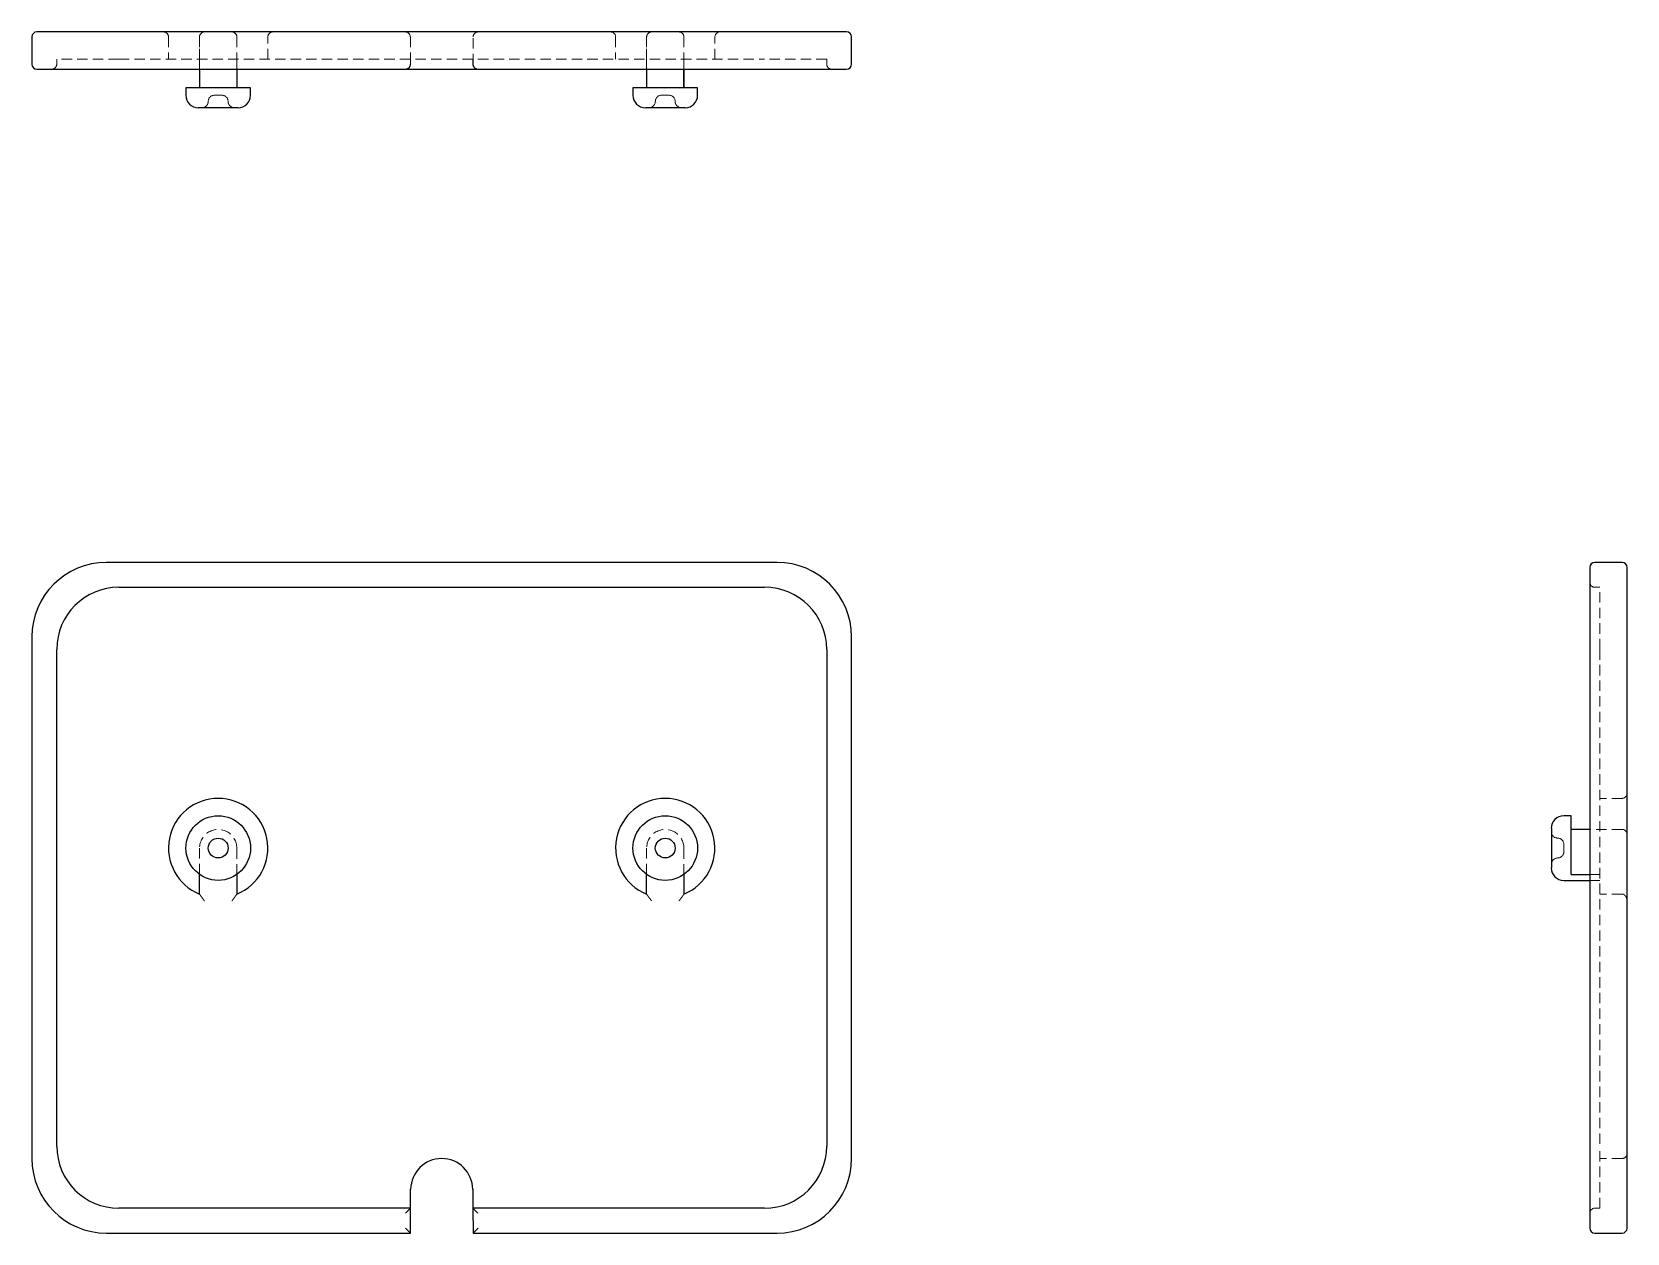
# Model space of a CAD drawing. Header units: millimetres. Extents: x 33 to 228, y 16 to 163.
import ezdxf

# ---------------------------------------------------------------- set-up
doc = ezdxf.new("R2010")
doc.units = ezdxf.units.MM
doc.linetypes.add('HIDDEN', pattern=[1.905, 1.27, -0.635])

msp = doc.modelspace()

# ---------------------------------------------------------------- linework, layer by layer
at = {"color": 7, "linetype": 'Continuous', "lineweight": 25}
for p, q in [((33, 162.01), (33, 158.68)), ((42.09, 162.62), (33.61, 162.62)), ((123.91, 162.62), (42.09, 162.62)), ((132.39, 162.62), (123.91, 162.62)), ((133, 158.68), (133, 162.01)), ((33.61, 158.07), (42.09, 158.07)), ((42.09, 158.07), (123.91, 158.07)), ((53.45, 158.07), (53.45, 155.8)), ((58, 158.07), (58, 155.8)), ((108, 158.07), (108, 155.8)), ((112.55, 155.8), (112.55, 158.07)), ((112.55, 158.07), (112.55, 155.8)), ((123.91, 158.07), (132.39, 158.07)), ((51.79, 155.8), (51.79, 154.89)), ((59.67, 155.8), (51.79, 155.8)), ((59.67, 154.89), (59.67, 155.8)), ((106.33, 155.8), (106.33, 154.89)), ((114.21, 155.8), (106.33, 155.8)), ((114.21, 154.89), (114.21, 155.8)), ((53.3, 153.38), (58.15, 153.38)), ((107.85, 153.38), (112.7, 153.38)), ((123.91, 97.91), (42.09, 97.91)), ((227.01, 97.91), (223.68, 97.91)), ((223.07, 97.3), (223.07, 88.82)), ((227.62, 88.82), (227.62, 97.3)), ((43.61, 94.88), (122.39, 94.88)), ((33, 88.82), (33, 25.18)), ((133, 25.18), (133, 88.82)), ((223.07, 88.82), (223.07, 25.18)), ((227.62, 25.18), (227.62, 88.82)), ((36.03, 26.7), (36.03, 87.3)), ((129.97, 87.3), (129.97, 26.7)), ((220.8, 67), (219.89, 67)), ((220.8, 59.84), (220.8, 67)), ((218.38, 65.48), (218.38, 60.64)), ((223.07, 65.33), (220.8, 65.33)), ((53.45, 57.44), (53.45, 59.84)), ((58, 59.84), (58, 57.44)), ((108, 57.44), (108, 59.84)), ((112.55, 59.84), (112.55, 57.44)), ((219.89, 59.12), (223.07, 59.12)), ((220.8, 59.84), (223.07, 59.84)), ((223.07, 25.18), (223.07, 16.7)), ((227.62, 16.7), (227.62, 25.18)), ((79.19, 19.12), (79.21, 21.43)), ((86.79, 21.43), (86.81, 19.12)), ((79.19, 19.12), (43.61, 19.12)), ((78.58, 18.52), (79.19, 19.12)), ((79.17, 16.09), (79.19, 19.12)), ((86.81, 19.12), (86.83, 16.09)), ((87.42, 18.52), (86.81, 19.12)), ((122.39, 19.12), (86.81, 19.12)), ((42.09, 16.09), (79.17, 16.09)), ((78.56, 16.7), (79.17, 16.09)), ((87.44, 16.7), (86.83, 16.09)), ((86.83, 16.09), (123.91, 16.09)), ((223.68, 16.09), (227.01, 16.09))]:
    msp.add_line(p, q, dxfattribs=at)
at = {"color": 7, "linetype": 'HIDDEN', "lineweight": 18}
for p, q in [((49.67, 162.01), (49.67, 159.29)), ((53.45, 159.29), (53.45, 162.01)), ((53.45, 162.01), (53.45, 158.07)), ((58, 162.01), (58, 159.29)), ((58, 162.01), (58, 158.07)), ((61.79, 159.29), (61.79, 162.01)), ((79.17, 162.01), (79.17, 158.68)), ((86.83, 158.68), (86.83, 162.01)), ((104.21, 162.01), (104.21, 159.29)), ((108, 159.29), (108, 162.01)), ((108, 162.01), (108, 158.07)), ((112.55, 162.01), (112.55, 159.29)), ((112.55, 162.01), (112.55, 158.07)), ((116.33, 159.29), (116.33, 162.01)), ((36.03, 158.68), (36.03, 159.29)), ((43.61, 159.29), (36.03, 159.29)), ((43.61, 159.29), (122.39, 159.29)), ((53.45, 159.29), (53.45, 155.8)), ((58, 155.8), (58, 159.29)), ((79.19, 158.68), (79.19, 159.29)), ((86.81, 159.29), (86.81, 158.68)), ((108, 159.29), (108, 155.8)), ((112.55, 158.07), (112.55, 159.29)), ((129.97, 159.29), (122.39, 159.29)), ((129.97, 159.29), (129.97, 158.68)), ((55.27, 154.89), (56.18, 154.89)), ((109.82, 154.89), (110.73, 154.89)), ((223.68, 94.88), (224.29, 94.88)), ((224.29, 87.3), (224.29, 94.88)), ((224.29, 87.3), (224.29, 26.7)), ((227.01, 69.12), (224.29, 69.12)), ((227.01, 65.33), (223.07, 65.33)), ((53.45, 63.06), (53.45, 59.84)), ((58, 59.84), (58, 63.06)), ((108, 63.06), (108, 59.84)), ((112.55, 59.84), (112.55, 63.06)), ((219.89, 63.52), (219.89, 62.61)), ((223.07, 59.84), (224.29, 59.84)), ((223.07, 59.12), (224.29, 59.12)), ((227.01, 57.44), (224.29, 57.44)), ((224.29, 19.12), (224.29, 26.7)), ((227.01, 25.18), (224.29, 25.18)), ((224.29, 19.12), (223.68, 19.12))]:
    msp.add_line(p, q, dxfattribs=at)
at = {"color": 7, "linetype": 'Continuous', "lineweight": 25}
for centre, radius in [((55.73, 63.06), 3.94), ((110.27, 63.06), 3.94), ((55.73, 63.06), 1.21), ((110.27, 63.06), 1.21)]:
    msp.add_circle(centre, radius, dxfattribs=at)
for centre, radius, start, end in [((33.61, 162.01), 0.606, 90, 180), ((132.39, 162.01), 0.606, 0, 90), ((33.61, 158.68), 0.606, 180, 270), ((132.39, 158.68), 0.606, 270, 0), ((53.3, 154.89), 1.52, 180, 270), ((58.15, 154.89), 1.52, 270, 0), ((107.85, 154.89), 1.52, 180, 270), ((112.7, 154.89), 1.52, 270, 0), ((42.09, 88.82), 9.09, 90, 180), ((123.91, 88.82), 9.09, 0, 90), ((223.68, 97.3), 0.606, 90, 180), ((227.01, 97.3), 0.606, 0, 90), ((43.61, 87.3), 7.58, 90, 180), ((122.39, 87.3), 7.58, 0, 90), ((55.73, 63.06), 6.06, 292.0241, 247.9758), ((110.27, 63.06), 6.06, 292.0244, 247.9758), ((219.89, 65.48), 1.52, 90, 180), ((219.89, 60.64), 1.52, 180, 270), ((43.61, 26.7), 7.58, 180, 270), ((122.39, 26.7), 7.58, 270, 0), ((42.09, 25.18), 9.09, 180, 270), ((83, 21.39), 3.79, 0.5061, 179.4939), ((123.91, 25.18), 9.09, 270, 0), ((223.68, 16.7), 0.606, 180, 270), ((227.01, 16.7), 0.606, 270, 0)]:
    msp.add_arc(centre, radius, start, end, dxfattribs=at)
at = {"color": 7, "linetype": 'HIDDEN', "lineweight": 18}
for centre, radius, start, end in [((49.06, 162.01), 0.606, 0, 90), ((54.06, 162.01), 0.606, 90, 180), ((57.39, 162.01), 0.606, 0, 90), ((62.39, 162.01), 0.606, 90, 180), ((103.61, 162.01), 0.606, 0, 90), ((108.61, 162.01), 0.606, 90, 180), ((111.94, 162.01), 0.606, 0, 90), ((116.94, 162.01), 0.606, 90, 180), ((35.42, 158.68), 0.606, 270, 0), ((130.58, 158.68), 0.606, 180, 270), ((53.76, 154.14), 0.758, 270, 0), ((55.27, 154.14), 0.758, 90, 180), ((56.18, 154.14), 0.758, 0, 90), ((57.7, 154.14), 0.758, 180, 270), ((108.3, 154.14), 0.758, 270, 0), ((109.82, 154.14), 0.758, 90, 180), ((110.73, 154.14), 0.758, 0, 90), ((112.24, 154.14), 0.758, 180, 270), ((223.68, 95.48), 0.606, 180, 270), ((227.01, 69.73), 0.606, 270, 0), ((55.73, 63.06), 2.27, 359.9998, 180.0001), ((110.27, 63.06), 2.27, 0, 180.0001), ((219.14, 65.03), 0.758, 180, 270), ((219.14, 63.52), 0.758, 0, 90), ((227.01, 64.73), 0.606, 360, 90), ((219.14, 62.61), 0.758, 270, 0), ((219.14, 61.09), 0.758, 90, 180), ((227.01, 25.79), 0.606, 270, 0), ((223.68, 18.52), 0.606, 90, 180)]:
    msp.add_arc(centre, radius, start, end, dxfattribs=at)
for centre, major_axis, start_param, end_param in [((78.56, 162.01), (0, 0.606), 4.712389, 6.283185), ((87.44, 162.01), (0, 0.606), 0, 1.570796), ((78.56, 158.68), (0, 0.606), 3.141593, 4.712389), ((78.58, 158.68), (0.611, 0), 4.712389, 6.283185), ((87.42, 158.68), (0.611, 0), 3.141593, 4.712389), ((87.44, 158.68), (0, 0.606), 1.570796, 3.141593)]:
    msp.add_ellipse(centre, major_axis=major_axis, ratio=0.991206, start_param=start_param, end_param=end_param, dxfattribs=at)
for points, knots in [([(54.06, 162.62), (54.05, 162.62), (54.01, 162.62), (53.94, 162.61), (53.82, 162.58), (53.71, 162.51), (53.61, 162.43), (53.56, 162.36), (53.51, 162.27), (53.48, 162.18), (53.46, 162.1), (53.46, 162.04), (53.45, 162.01)], [0, 0, 0, 0, 0.038136, 0.13433, 0.268565, 0.536164, 0.574702, 0.692573, 0.793209, 0.867228, 0.935405, 1, 1, 1, 1]), ([(57.39, 162.62), (57.41, 162.62), (57.45, 162.62), (57.52, 162.61), (57.61, 162.58), (57.71, 162.54), (57.8, 162.47), (57.88, 162.39), (57.94, 162.29), (57.97, 162.2), (58, 162.11), (58, 162.04), (58, 162.01)], [0, 0, 0, 0, 0.059664, 0.134285, 0.268466, 0.419156, 0.536505, 0.667801, 0.776662, 0.857557, 0.931089, 1, 1, 1, 1]), ([(108.61, 162.62), (108.6, 162.62), (108.56, 162.62), (108.49, 162.61), (108.36, 162.58), (108.25, 162.51), (108.16, 162.43), (108.11, 162.36), (108.06, 162.27), (108.02, 162.18), (108, 162.1), (108, 162.04), (108, 162.01)], [0, 0, 0, 0, 0.038136, 0.13433, 0.268565, 0.536164, 0.574702, 0.692573, 0.793209, 0.867228, 0.935405, 1, 1, 1, 1]), ([(111.94, 162.62), (111.96, 162.62), (111.99, 162.62), (112.06, 162.61), (112.15, 162.58), (112.25, 162.54), (112.35, 162.47), (112.42, 162.39), (112.48, 162.29), (112.52, 162.2), (112.54, 162.11), (112.54, 162.04), (112.55, 162.01)], [0, 0, 0, 0, 0.059664, 0.134285, 0.268466, 0.419156, 0.536505, 0.667801, 0.776662, 0.857557, 0.931089, 1, 1, 1, 1]), ([(54.06, 56.61), (54.05, 56.62), (54.01, 56.66), (53.94, 56.76), (53.82, 56.93), (53.71, 57.08), (53.61, 57.21), (53.56, 57.29), (53.51, 57.36), (53.48, 57.41), (53.46, 57.44), (53.46, 57.44), (53.45, 57.44)], [0, 0, 0, 0, 0.038136, 0.13433, 0.268565, 0.536164, 0.574702, 0.692573, 0.793209, 0.867228, 0.935405, 1, 1, 1, 1]), ([(57.39, 56.61), (57.41, 56.63), (57.45, 56.67), (57.52, 56.76), (57.61, 56.89), (57.71, 57.02), (57.8, 57.15), (57.88, 57.26), (57.94, 57.35), (57.97, 57.4), (58, 57.44), (58, 57.44), (58, 57.44)], [0, 0, 0, 0, 0.059664, 0.134285, 0.268466, 0.419156, 0.536505, 0.667801, 0.776662, 0.857557, 0.931089, 1, 1, 1, 1]), ([(108.61, 56.61), (108.6, 56.62), (108.56, 56.66), (108.49, 56.76), (108.36, 56.93), (108.25, 57.08), (108.16, 57.21), (108.11, 57.29), (108.06, 57.36), (108.02, 57.41), (108, 57.44), (108, 57.44), (108, 57.44)], [0, 0, 0, 0, 0.038136, 0.13433, 0.268565, 0.536164, 0.574702, 0.692573, 0.793209, 0.867228, 0.935405, 1, 1, 1, 1]), ([(111.94, 56.61), (111.96, 56.63), (111.99, 56.67), (112.06, 56.76), (112.15, 56.89), (112.25, 57.02), (112.35, 57.15), (112.42, 57.26), (112.48, 57.35), (112.52, 57.4), (112.54, 57.44), (112.54, 57.44), (112.55, 57.44)], [0, 0, 0, 0, 0.059664, 0.134285, 0.268466, 0.419156, 0.536505, 0.667801, 0.776662, 0.857557, 0.931089, 1, 1, 1, 1]), ([(227.62, 56.61), (227.62, 56.63), (227.62, 56.67), (227.61, 56.76), (227.58, 56.89), (227.54, 57.02), (227.47, 57.15), (227.39, 57.26), (227.29, 57.35), (227.2, 57.4), (227.11, 57.44), (227.04, 57.44), (227.01, 57.44)], [0, 0, 0, 0, 0.059664, 0.134285, 0.268466, 0.419156, 0.536505, 0.667801, 0.776662, 0.857557, 0.931089, 1, 1, 1, 1])]:
    msp.add_open_spline(points, degree=3, knots=knots, dxfattribs=at)

doc.saveas('drawing.dxf')
